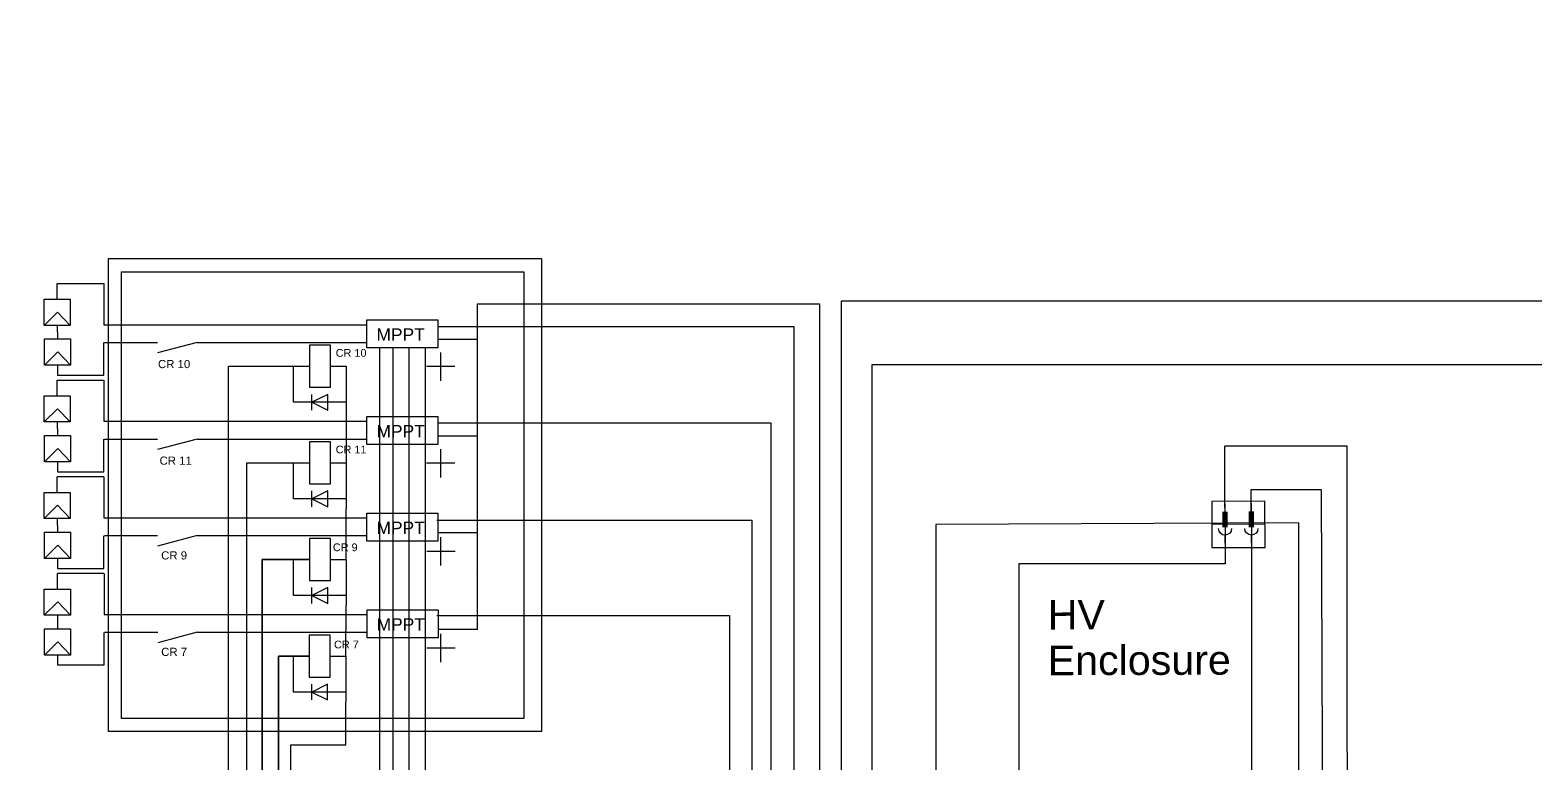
# Model space of a CAD drawing. Header units: inches. Extents: x -6006 to 28106, y 59 to 4778.
# Drawn here: x -2589 to -2016, y 3303 to 3583 of the extents above; entities that cross this region are included whole.
import ezdxf
from ezdxf.enums import TextEntityAlignment as Align

# ---------------------------------------------------------------- set-up
doc = ezdxf.new("R2010")
doc.units = ezdxf.units.IN
doc.header["$MEASUREMENT"] = 0
for name, color, linetype in [('CABLE1IN', 6, 'Continuous'), ('CABLE1OUT', 6, 'Continuous'), ('CABLE2IN', 6, 'Continuous'), ('CABLE2OUT', 6, 'Continuous'), ('CDESC1IN', 5, 'Continuous'), ('CDESC1OUT', 5, 'Continuous'), ('CDESC2IN', 5, 'Continuous'), ('CDESC2OUT', 5, 'Continuous'), ('COUNTER', 7, 'Continuous'), ('GROUP', 5, 'Continuous'), ('LBRK', 7, 'Continuous'), ('LOCATION', 5, 'Continuous'), ('PREFIX', 7, 'Continuous'), ('SNA', 7, 'Continuous'), ('TPOL', 1, 'Continuous'), ('ZONE', 5, 'Continuous')]:
    doc.layers.add(name, color=color, linetype=linetype)
doc.styles.add('GROUP', font='ISOCP.shx', dxfattribs={"height": 2.5})
doc.styles.add('LOCATION', font='ISOCP.shx', dxfattribs={"height": 2.5})
doc.styles.add('PINS', font='ISOCP.shx', dxfattribs={"height": 2.5})
doc.styles.get("Standard").update_dxf_attribs({"font": 'arial.ttf'})
doc.styles.add('SYMBOL', font='ISOCP.shx', dxfattribs={"height": 2.5})
doc.styles.add('TERMINAL', font='ISOCP.shx', dxfattribs={"height": 2.5})
doc.styles.add('ZONE', font='ISOCP.shx', dxfattribs={"height": 2.5})

# ---------------------------------------------------------------- blocks, each defined once
blk = doc.blocks.new('IEC_PLSK')
for p, q in [((0, -1.5), (0, 0)), ((0, -7.5), (0, -6))]:
    blk.add_line(p, q)
at = {"const_width": 1}
blk.add_lwpolyline([(0, -4.5), (0, -1.5)], dxfattribs=at)
blk.add_arc((0, -4.75), 1.25, 180, 0)
at = {"layer": 'LBRK'}
blk.add_line((0, 0), (0, -7.5), dxfattribs=at)
at = {"layer": 'CABLE1IN', "style": 'TERMINAL'}
blk.add_attdef('CABLE1IN', (-1, 4.5), '', height=2.5, rotation=90, dxfattribs=at)
at = {"layer": 'CABLE1OUT', "style": 'TERMINAL'}
blk.add_attdef('CABLE1OUT', text='', height=2.5, rotation=90, dxfattribs=at).set_placement((-1, -10.11), align=Align.RIGHT)
at = {"layer": 'CABLE2IN', "style": 'TERMINAL'}
blk.add_attdef('CABLE2IN', text='', height=2.5, rotation=90, dxfattribs=at).set_placement((1, 4.5), align=Align.TOP_LEFT)
at = {"layer": 'CABLE2OUT', "style": 'TERMINAL'}
blk.add_attdef('CABLE2OUT', text='', height=2.5, rotation=90, dxfattribs=at).set_placement((1, -10.11), align=Align.TOP_RIGHT)
at = {"layer": 'CDESC1IN', "style": 'SYMBOL', "flags": 1}
blk.add_attdef('CDESC1IN', (0.81, 2.55), '', height=2.5, dxfattribs=at)
at = {"layer": 'CDESC1OUT', "style": 'SYMBOL', "flags": 1}
blk.add_attdef('CDESC1OUT', (1.05, -10.11), '', height=2.5, dxfattribs=at)
at = {"layer": 'CDESC2IN', "style": 'SYMBOL', "flags": 1}
blk.add_attdef('CDESC2IN', text='', height=2.5, dxfattribs=at).set_placement((-1.17, 2.28), align=Align.RIGHT)
at = {"layer": 'CDESC2OUT', "style": 'SYMBOL', "flags": 1}
blk.add_attdef('CDESC2OUT', text='', height=2.5, dxfattribs=at).set_placement((-0.59, -10.35), align=Align.RIGHT)
at = {"layer": 'COUNTER', "style": 'SYMBOL', "flags": 9}
blk.add_attdef('COUNTER', (0, 0), '', height=2.5, dxfattribs=at)
at = {"layer": 'GROUP', "style": 'GROUP'}
blk.add_attdef('GROUP', (0.19, 3.25), '', height=2.5, dxfattribs=at)
at = {"layer": 'LOCATION', "style": 'LOCATION', "flags": 9}
blk.add_attdef('LOCATION', (0, 0), '', height=2.5, dxfattribs=at)
at = {"layer": 'PREFIX', "style": 'TERMINAL'}
blk.add_attdef('PREFIX', text='', height=2.5, dxfattribs=at).set_placement((-1.37, -3.75), align=Align.RIGHT)
at = {"layer": 'SNA', "style": 'SYMBOL', "flags": 1}
blk.add_attdef('SNA', (-1, 0.5), '', height=2.5, rotation=90, dxfattribs=at)
at = {"layer": 'TPOL', "style": 'PINS', "flags": 8}
for tag, p in [('CN1', (0, 0)), ('CN2', (0, -7.5))]:
    blk.add_attdef(tag, p, '', height=0.02, dxfattribs=at)
at = {"layer": 'ZONE', "style": 'ZONE', "flags": 9}
blk.add_attdef('ZONE', (0, 0), '', height=2.5, dxfattribs=at)

msp = doc.modelspace()

# ---------------------------------------------------------------- linework, layer by layer
at = {"ltscale": 5}
for p, q in [((-2578.87, 3480.13), (-2578.87, 3486.12)), ((-2578.87, 3486.12), (-2561.13, 3486.12)), ((-2561.13, 3486.12), (-2561.12, 3470.41)), ((-2433.97, 3469.78), (-2412.38, 3469.78)), ((-2432.91, 3449.05), (-2432.91, 3459.84)), ((-2578.87, 3443.35), (-2578.87, 3449.34)), ((-2578.87, 3449.34), (-2561.13, 3449.34)), ((-2561.13, 3449.34), (-2561.12, 3433.63)), ((-2427.51, 3454.44), (-2438.3, 3454.44)), ((-2433.97, 3433), (-2412.38, 3433)), ((-2432.91, 3412.26), (-2432.91, 3423.05)), ((-2427.51, 3417.66), (-2438.3, 3417.66)), ((-2468.91, 3404.1), (-2468.91, 3400.4)), ((-2434.43, 3396), (-2433.97, 3396)), ((-2434.43, 3396), (-2411.84, 3396)), ((-2432.84, 3378.67), (-2432.84, 3389.46)), ((-2427.44, 3384.06), (-2438.24, 3384.06)), ((-2419.32, 3375.02), (-2419.32, 3375.02)), ((-2434.43, 3359.7), (-2433.9, 3359.7)), ((-2432.84, 3341.88), (-2432.84, 3352.67)), ((-2427.44, 3347.27), (-2438.24, 3347.27)), ((-2468.98, 3330.52), (-2468.98, 3326.83))]:
    msp.add_line(p, q, dxfattribs=at)
for p, q in [((-2578.81, 3486.12), (-2561.13, 3486.12)), ((-2578.71, 3475.21), (-2583.82, 3470.16)), ((-2573.91, 3470.16), (-2578.71, 3475.21)), ((-2578.87, 3470.16), (-2578.79, 3464.97)), ((-2561.12, 3470.41), (-2460.94, 3470.41)), ((-2561.12, 3451.21), (-2561.12, 3463.64)), ((-2560.87, 3463.67), (-2540.66, 3463.67)), ((-2525.66, 3463.67), (-2540.66, 3459.67)), ((-2525.66, 3463.67), (-2460.94, 3463.67)), ((-2482.91, 3462.58), (-2482.91, 3446.58)), ((-2474.91, 3462.58), (-2482.91, 3462.58)), ((-2474.91, 3446.58), (-2474.91, 3462.58)), ((-2451.1, 3461.57), (-2451.1, 2919.04)), ((-2445.12, 3461.57), (-2445.12, 2919.04)), ((-2578.63, 3460.05), (-2583.75, 3455)), ((-2578.79, 3455), (-2578.79, 3451.21)), ((-2573.83, 3455), (-2578.63, 3460.05)), ((-2578.81, 3449.34), (-2561.13, 3449.34)), ((-2578.79, 3451.21), (-2561.12, 3451.21)), ((-2513.64, 3244.73), (-2513.64, 3454.58)), ((-2513.64, 3454.58), (-2482.91, 3454.58)), ((-2488.91, 3440.88), (-2488.91, 3454.58)), ((-2482.91, 3446.58), (-2474.91, 3446.58)), ((-2475.91, 3443.88), (-2481.91, 3440.88)), ((-2481.91, 3437.88), (-2481.91, 3443.88)), ((-2475.91, 3437.88), (-2475.91, 3443.88)), ((-2578.71, 3438.42), (-2583.82, 3433.38)), ((-2573.91, 3433.38), (-2578.71, 3438.42)), ((-2468.91, 3440.88), (-2488.91, 3440.88)), ((-2481.91, 3440.88), (-2475.91, 3437.88)), ((-2578.87, 3433.38), (-2578.79, 3428.19)), ((-2561.12, 3433.63), (-2460.94, 3433.63)), ((-2561.12, 3414.42), (-2561.12, 3426.85)), ((-2560.87, 3426.88), (-2540.66, 3426.88)), ((-2525.66, 3426.88), (-2540.66, 3422.88)), ((-2525.66, 3426.88), (-2460.94, 3426.88)), ((-2578.63, 3423.27), (-2583.75, 3418.22)), ((-2573.83, 3418.22), (-2578.63, 3423.27)), ((-2482.91, 3425.8), (-2482.91, 3409.8)), ((-2474.91, 3425.8), (-2482.91, 3425.8)), ((-2474.91, 3409.8), (-2474.91, 3425.8)), ((-2578.79, 3418.22), (-2578.79, 3414.42)), ((-2488.91, 3404.1), (-2488.91, 3417.8)), ((-2578.86, 3406.56), (-2578.86, 3412.44)), ((-2578.81, 3412.55), (-2561.13, 3412.55)), ((-2578.79, 3414.42), (-2561.12, 3414.42)), ((-2561.11, 3412.44), (-2561.11, 3396.84)), ((-2482.91, 3409.8), (-2474.91, 3409.8)), ((-2468.91, 3404.1), (-2488.91, 3404.1)), ((-2475.91, 3407.1), (-2481.91, 3404.1)), ((-2481.91, 3401.1), (-2481.91, 3407.1)), ((-2481.91, 3404.1), (-2475.91, 3401.1)), ((-2475.91, 3401.1), (-2475.91, 3407.1)), ((-2124.5, 3402.29), (-2124.52, 3407.63)), ((-2578.71, 3401.64), (-2583.82, 3396.59)), ((-2573.91, 3396.59), (-2578.71, 3401.64)), ((-2578.86, 3396.59), (-2578.79, 3391.4)), ((-2561.11, 3396.84), (-2460.94, 3396.84)), ((-2119.25, 3394.4), (-2139.52, 3394.33)), ((-2578.63, 3386.48), (-2583.75, 3381.43)), ((-2573.83, 3381.43), (-2578.63, 3386.48)), ((-2561.11, 3377.64), (-2561.11, 3390.07)), ((-2560.87, 3390.1), (-2540.66, 3390.1)), ((-2525.66, 3390.1), (-2540.66, 3386.1)), ((-2525.66, 3390.1), (-2460.94, 3390.1)), ((-2482.91, 3389.01), (-2482.91, 3373.01)), ((-2474.91, 3389.01), (-2482.91, 3389.01)), ((-2474.91, 3373.01), (-2474.91, 3389.01)), ((-2124.45, 3387.29), (-2124.43, 3382.6)), ((-2578.79, 3381.43), (-2578.79, 3377.64)), ((-2488.91, 3367.31), (-2488.91, 3381.01)), ((-2578.8, 3369.77), (-2578.8, 3375.65)), ((-2578.79, 3377.64), (-2561.11, 3377.64)), ((-2578.74, 3375.76), (-2561.06, 3375.76)), ((-2561.05, 3375.65), (-2561.05, 3360.05)), ((-2482.91, 3373.01), (-2474.91, 3373.01)), ((-2475.91, 3370.31), (-2481.91, 3367.31)), ((-2481.91, 3364.31), (-2481.91, 3370.31)), ((-2475.91, 3364.31), (-2475.91, 3370.31)), ((-2578.64, 3364.85), (-2583.76, 3359.8)), ((-2573.84, 3359.8), (-2578.64, 3364.85)), ((-2468.91, 3367.31), (-2488.91, 3367.31)), ((-2481.91, 3367.31), (-2475.91, 3364.31)), ((-2578.8, 3359.8), (-2578.72, 3354.61)), ((-2561.05, 3360.05), (-2460.87, 3360.05)), ((-2433.9, 3359.7), (-2411.84, 3359.7)), ((-2561.05, 3340.84), (-2561.05, 3353.27)), ((-2560.8, 3353.31), (-2540.59, 3353.31)), ((-2525.59, 3353.31), (-2540.59, 3349.31)), ((-2525.59, 3353.31), (-2460.87, 3353.31)), ((-2482.98, 3352.22), (-2482.98, 3336.22)), ((-2474.98, 3352.22), (-2482.98, 3352.22)), ((-2474.98, 3336.22), (-2474.98, 3352.22)), ((-2578.57, 3349.69), (-2583.68, 3344.64)), ((-2573.77, 3344.64), (-2578.57, 3349.69)), ((-2578.72, 3344.64), (-2578.72, 3340.84)), ((-2578.72, 3340.84), (-2561.05, 3340.84)), ((-2494.66, 3344.22), (-2488.98, 3344.22)), ((-2494.66, 3244.73), (-2494.66, 3344.22)), ((-2488.98, 3344.22), (-2482.98, 3344.22)), ((-2488.98, 3330.52), (-2488.98, 3344.22)), ((-2482.98, 3336.22), (-2474.98, 3336.22)), ((-2468.98, 3330.52), (-2488.98, 3330.52)), ((-2475.98, 3333.52), (-2481.98, 3330.52)), ((-2481.98, 3327.52), (-2481.98, 3333.52)), ((-2481.98, 3330.52), (-2475.98, 3327.52)), ((-2475.98, 3327.52), (-2475.98, 3333.52))]:
    msp.add_line(p, q)
at = {"color": 1, "ltscale": 5}
for p, q in [((-2419.32, 3464.77), (-2433.97, 3464.77)), ((-2419.32, 3427.98), (-2433.97, 3427.98)), ((-2419.32, 3391.2), (-2433.97, 3391.2)), ((-2418.89, 3354.41), (-2433.9, 3354.41))]:
    msp.add_line(p, q, dxfattribs=at)
at = {"color": 3}
for p, q in [((-2474.91, 3454.58), (-2468.91, 3454.58)), ((-2134.5, 3402.26), (-2134.57, 3424.15)), ((-2474.91, 3417.8), (-2468.91, 3417.8)), ((-2474.91, 3381.01), (-2468.91, 3381.01)), ((-2474.98, 3344.22), (-2468.98, 3344.22))]:
    msp.add_line(p, q, dxfattribs=at)
at = {"color": 3, "ltscale": 5}
for p, q in [((-2468.91, 3454.58), (-2468.91, 3440.88)), ((-2468.91, 3440.88), (-2468.91, 3417.8)), ((-2468.91, 3417.8), (-2468.91, 3404.1)), ((-2468.91, 3381.01), (-2468.91, 3400.4)), ((-2468.91, 3381.01), (-2468.91, 3367.31)), ((-2468.98, 3344.22), (-2468.91, 3363.62)), ((-2468.91, 3367.31), (-2468.91, 3363.62)), ((-2468.98, 3344.22), (-2468.98, 3330.52)), ((-2468.98, 3310.44), (-2468.98, 3326.83)), ((-2489.91, 3290.78), (-2489.91, 3310.44)), ((-2489.91, 3310.44), (-2468.98, 3310.44))]:
    msp.add_line(p, q, dxfattribs=at)
for points in [[(-2915.6, 3935.31), (-2915.6, 3177), (-2513.64, 3177), (-2513.64, 3140.94), (-2219.8, 3140.94), (-2219.8, 3213.98), (-2209.3, 3213.98), (-2219.8, 3213.98), (-2219.8, 3140.94), (-2513.64, 3140.94), (-2513.64, 3454.58), (-2482.91, 3454.58)], [(-2860.05, 3934.82), (-2860.05, 3191.06), (-2506.68, 3191.06), (-2506.68, 3140.94), (-2219.8, 3140.94), (-2219.8, 3213.98), (-2209.3, 3213.98), (-2219.8, 3213.98), (-2219.8, 3140.94), (-2506.68, 3140.94), (-2506.68, 3417.8), (-2482.91, 3417.8)], [(-2805.37, 3934.33), (-2805.37, 3209.21), (-2500.82, 3209.21), (-2500.82, 3381.01), (-2482.91, 3381.01), (-2500.82, 3381.01), (-2500.92, 3140.94), (-2219.8, 3140.94), (-2219.8, 3213.98), (-2209.3, 3213.98)], [(-2743.64, 3934.33), (-2743.64, 3217.9), (-2494.66, 3217.9), (-2494.66, 3344.22), (-2482.98, 3344.22), (-2494.66, 3344.22), (-2494.66, 3140.94), (-2219.8, 3140.94), (-2219.8, 3213.98), (-2209.3, 3213.98)], [(-2209.3, 3213.98), (-2219.8, 3213.98), (-2219.8, 3140.94), (-2506.68, 3140.94), (-2506.68, 3417.8), (-2482.91, 3417.8)], [(-2482.91, 3381.01), (-2500.82, 3381.01), (-2500.82, 3140.94), (-2244.54, 3140.94)]]:
    msp.add_lwpolyline(points)
at = {"color": 5}
for points in [[(-2394.53, 3315.48), (-2559.38, 3315.48), (-2559.38, 3495.58), (-2394.53, 3495.58)], [(-2401.32, 3320.48), (-2554.38, 3320.48), (-2554.38, 3490.58), (-2401.32, 3490.58)]]:
    msp.add_lwpolyline(points, close=True, dxfattribs=at)
at = {"color": 1}
for points in [[(-5824.67, 2011.21), (-5824.67, 1709.26), (-1912.3, 1709.26), (-1912.3, 3479.4), (-2280.59, 3479.4), (-2280.59, 3272.29), (-2151.69, 3272.29), (-2151.69, 3243.52), (-2129.18, 3243.52)], [(-2418.89, 3354.41), (-2418.89, 3478.34), (-2288.82, 3478.34), (-2288.82, 3363.24), (-2288.82, 3254.46), (-2153.96, 3254.46), (-2153.96, 3201.62), (-2129.29, 3201.47)], [(-2438.87, 3461.57), (-2438.87, 3216.49), (-2425.03, 3216.56), (-2425.03, 3217.19)], [(-2124.43, 3382.6), (-2124.43, 3297.41), (-2109.47, 3297.41), (-2109.47, 3167.03), (-2109.47, 3297.41), (-2124.43, 3297.41), (-2124.43, 3252.6)]]:
    msp.add_lwpolyline(points, dxfattribs=at)
for points in [[(-2573.91, 3470.16), (-2583.82, 3470.16), (-2583.82, 3480.13), (-2573.91, 3480.13)], [(-2460.99, 3472.2), (-2433.97, 3472.2), (-2433.97, 3461.57), (-2460.99, 3461.57)], [(-2573.83, 3455), (-2583.75, 3455), (-2583.75, 3464.97), (-2573.83, 3464.97)], [(-2573.91, 3433.38), (-2583.82, 3433.38), (-2583.82, 3443.35), (-2573.91, 3443.35)], [(-2460.99, 3435.42), (-2433.97, 3435.42), (-2433.97, 3424.79), (-2460.99, 3424.79)], [(-2573.83, 3418.22), (-2583.75, 3418.22), (-2583.75, 3428.19), (-2573.83, 3428.19)], [(-2573.91, 3396.59), (-2583.82, 3396.59), (-2583.82, 3406.56), (-2573.91, 3406.56)], [(-2460.99, 3398.63), (-2433.97, 3398.63), (-2433.97, 3388), (-2460.99, 3388)], [(-2573.83, 3381.43), (-2583.75, 3381.43), (-2583.75, 3391.4), (-2573.83, 3391.4)], [(-2573.84, 3359.8), (-2583.76, 3359.8), (-2583.76, 3369.77), (-2573.84, 3369.77)], [(-2460.92, 3361.84), (-2433.9, 3361.84), (-2433.9, 3351.21), (-2460.92, 3351.21)], [(-2573.77, 3344.64), (-2583.68, 3344.64), (-2583.68, 3354.61), (-2573.77, 3354.61)]]:
    msp.add_lwpolyline(points, close=True)
at = {"color": 3}
for points in [[(-2412.38, 3469.78), (-2298.59, 3469.78), (-2298.59, 3084.77), (-2172.33, 3084.77), (-2172.33, 3104.5), (-2145.01, 3104.5)], [(-2456.26, 3461.57), (-2456.26, 3225.99), (-2456.26, 3225.99), (-2458.85, 3225.99), (-2456.26, 3223.4), (-2453.68, 3225.99), (-2456.26, 3225.99)], [(-5810.94, 2004.57), (-5810.94, 1719.42), (-1930.27, 1719.42), (-1930.27, 3455.11), (-2268.93, 3455.11), (-2268.93, 3093.77), (-2175.02, 3093.77), (-2175.02, 3133.49), (-2145.01, 3133.49)], [(-2412.38, 3433), (-2307.37, 3433), (-2307.37, 3076.54), (-2169.64, 3076.54), (-2169.64, 3089.16), (-2145.01, 3089.06)], [(-2411.84, 3396), (-2314.5, 3396), (-2314.5, 3068.31), (-2166.75, 3068.31), (-2166.75, 3073.97), (-2145.01, 3073.9)], [(-2134.45, 3387.26), (-2134.45, 3379.39), (-2212.94, 3379.39), (-2212.94, 3162.55), (-2144.03, 3162.55), (-2144.03, 3149.05)], [(-2411.84, 3359.7), (-2323.01, 3359.7), (-2323.01, 3058.08), (-2145.01, 3058.08)]]:
    msp.add_lwpolyline(points, dxfattribs=at)
at = {"color": 3, "ltscale": 5}
msp.add_lwpolyline([(-2087.75, 2958.69), (-2087.98, 3424.15), (-2134.57, 3424.15)], dxfattribs=at)
at = {"color": 1, "ltscale": 5}
msp.add_lwpolyline([(-2124.52, 3407.63), (-2097.87, 3407.63), (-2096.12, 2947.29)], dxfattribs=at)
at = {"color": 6}
msp.add_lwpolyline([(-2119.28, 3403.17), (-2139.55, 3403.1), (-2139.49, 3385.56), (-2119.22, 3385.63)], close=True, dxfattribs=at)
at = {"color": 4, "ltscale": 5}
msp.add_lwpolyline([(-2244.54, 3394.37), (-2244.54, 2989.86), (-2106.39, 2990.47), (-2106.39, 3394.98)], close=True, dxfattribs=at)

# ---------------------------------------------------------------- block references
at = {"xscale": -2, "yscale": 2, "zscale": 2, "rotation": 0.1965927817439361}
for p in [(-2134.5, 3402.26), (-2124.5, 3402.29)]:
    msp.add_blockref('IEC_PLSK', p, dxfattribs=at)

# ---------------------------------------------------------------- texts
for s, height, p in [('MPPT', 4.735, (-2457.37, 3464.27)), ('CR 10', 2.957, (-2472.87, 3458.19)), ('CR 10', 3.103, (-2540.5, 3453.87)), ('MPPT', 4.735, (-2457.37, 3427.48)), ('CR 11', 2.957, (-2472.87, 3421.4)), ('CR 11', 3.103, (-2539.91, 3417.09)), ('MPPT', 4.735, (-2457.37, 3390.7)), ('CR 9', 2.957, (-2473.96, 3384.17)), ('CR 9', 3.103, (-2539.3, 3381.02)), ('MPPT', 4.735, (-2457.3, 3353.91)), ('CR 7', 3.103, (-2539.3, 3344.3)), ('CR 7', 2.957, (-2473.52, 3347.16))]:
    msp.add_text(s, height=height).set_placement(p)
for s, p in [('HV', (-2201.95, 3354.33)), ('Enclosure', (-2201.95, 3336.93))]:
    msp.add_text(s, height=11.221, rotation=0.19659).set_placement(p)

doc.saveas('drawing.dxf')
